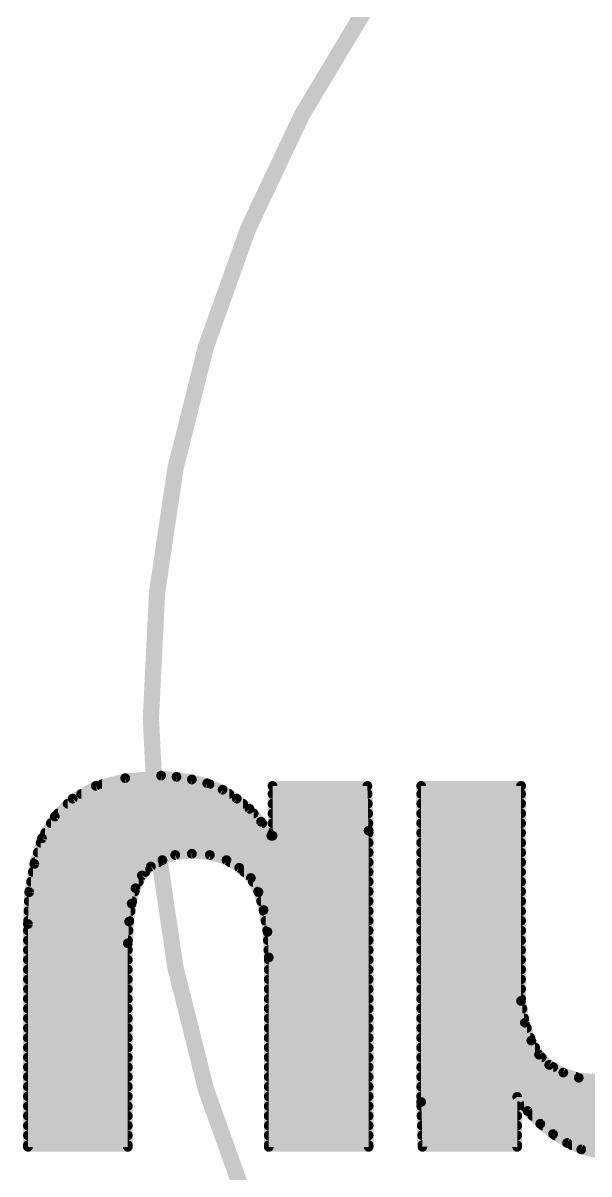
# Model space of a CAD drawing. Extents: x -5 to 107, y -9 to 51.
# Drawn here: x 7.95 to 12.37, y 7.93 to 16.92 of the extents above; entities that cross this region are included whole.
import ezdxf

# ---------------------------------------------------------------- set-up
doc = ezdxf.new("R2010")
doc.units = 0
doc.layers.add('22', color=40, linetype='CONTINUOUS')
doc.layers.add('51', color=53, linetype='CONTINUOUS')

msp = doc.modelspace()

# ---------------------------------------------------------------- linework, layer by layer
at = {"layer": '22', "const_width": 0.0762}
for points in [[(9.03, 11.04), (8.75, 11.02)], [(9.15, 11.03), (9.03, 11.04)], [(9.27, 11.01), (9.15, 11.03)], [(8.52, 10.96), (8.34, 10.86)], [(8.75, 11.02), (8.52, 10.96)], [(8.5691, 10.9728), (9.4073, 10.9728)], [(9.39, 10.98), (9.27, 11.01)], [(9.51, 10.93), (9.39, 10.98)], [(10.64, 10.96), (9.9, 10.96)], [(9.9, 10.96), (9.9, 10.57)], [(10.65, 10.61), (10.64, 10.96)], [(11.84, 10.96), (11.06, 10.96)], [(11.06, 10.96), (11.06, 8.49)], [(11.84, 9.28), (11.84, 10.96)], [(8.34, 10.86), (8.2, 10.72)], [(8.4059, 10.8966), (9.5625, 10.8966)], [(9.62, 10.86), (9.51, 10.93)], [(9.72, 10.78), (9.62, 10.86)], [(9.9, 10.8966), (10.6418, 10.8966)], [(11.06, 10.8966), (11.84, 10.8966)], [(8.3004, 10.8204), (9.6695, 10.8204)], [(9.81, 10.68), (9.72, 10.78)], [(9.9, 10.8204), (10.644, 10.8204)], [(11.06, 10.8204), (11.84, 10.8204)], [(8.2, 10.72), (8.1, 10.55)], [(8.1694, 10.668), (9.8187, 10.668)], [(8.2242, 10.7442), (9.7522, 10.7442)], [(9.89, 10.57), (9.81, 10.68)], [(9.9, 10.7442), (10.6462, 10.7442)], [(9.9, 10.668), (10.6483, 10.668)], [(11.06, 10.7442), (11.84, 10.7442)], [(11.06, 10.668), (11.84, 10.668)], [(8.1246, 10.5918), (9.8741, 10.5918)], [(9.9, 10.5918), (10.65, 10.5918)], [(10.65, 8.14), (10.65, 10.61)], [(11.06, 10.5918), (11.84, 10.5918)], [(8.1, 10.55), (8.04, 10.35)], [(8.0897, 10.5156), (10.65, 10.5156)], [(9.9, 10.57), (9.89, 10.57)], [(11.06, 10.5156), (11.84, 10.5156)], [(8.0668, 10.4394), (10.65, 10.4394)], [(9.04, 10.38), (9.14, 10.42)], [(9.14, 10.42), (9.27, 10.43)], [(9.27, 10.43), (9.41, 10.42)], [(9.41, 10.42), (9.54, 10.38)], [(11.06, 10.4394), (11.84, 10.4394)], [(8.04, 10.35), (8, 10.13)], [(8.044, 10.3632), (9.0098, 10.3632)], [(8.88, 10.26), (8.95, 10.33)], [(8.95, 10.33), (9.04, 10.38)], [(9.54, 10.38), (9.64, 10.32)], [(9.568, 10.3632), (10.65, 10.3632)], [(9.64, 10.32), (9.73, 10.24)], [(11.06, 10.3632), (11.84, 10.3632)], [(8.0285, 10.287), (8.907, 10.287)], [(8.83, 10.16), (8.88, 10.26)], [(9.6771, 10.287), (10.65, 10.287)], [(9.73, 10.24), (9.79, 10.13)], [(11.06, 10.287), (11.84, 10.287)], [(8, 10.13), (7.99, 9.88)], [(8.0008, 10.1346), (8.8237, 10.1346)], [(8.0147, 10.2108), (8.8554, 10.2108)], [(8.8, 10.04), (8.83, 10.16)], [(9.7459, 10.2108), (10.65, 10.2108)], [(9.7875, 10.1346), (10.65, 10.1346)], [(9.79, 10.13), (9.83, 9.99)], [(11.06, 10.2108), (11.84, 10.2108)], [(11.06, 10.1346), (11.84, 10.1346)], [(7.9971, 10.0584), (8.8046, 10.0584)], [(8.78, 9.9), (8.8, 10.04)], [(9.8105, 10.0584), (10.65, 10.0584)], [(11.06, 10.0584), (11.84, 10.0584)], [(7.9941, 9.9822), (8.7917, 9.9822)], [(9.83, 9.99), (9.86, 9.82)], [(9.8314, 9.9822), (10.65, 9.9822)], [(11.06, 9.9822), (11.84, 9.9822)], [(7.99, 9.88), (7.99, 8.14)], [(7.991, 9.906), (8.7809, 9.906)], [(8.77, 9.73), (8.78, 9.9)], [(9.8448, 9.906), (10.65, 9.906)], [(11.06, 9.906), (11.84, 9.906)], [(7.99, 9.8298), (8.7759, 9.8298)], [(9.8583, 9.8298), (10.65, 9.8298)], [(9.86, 9.82), (9.87, 9.62)], [(11.06, 9.8298), (11.84, 9.8298)], [(7.99, 9.7536), (8.7714, 9.7536)], [(7.99, 9.6774), (8.77, 9.6774)], [(8.77, 8.14), (8.77, 9.73)], [(9.8633, 9.7536), (10.65, 9.7536)], [(9.8671, 9.6774), (10.65, 9.6774)], [(11.06, 9.7536), (11.84, 9.7536)], [(11.06, 9.6774), (11.84, 9.6774)], [(7.99, 9.6012), (8.77, 9.6012)], [(9.87, 9.62), (9.87, 8.14)], [(9.87, 9.6012), (10.65, 9.6012)], [(11.06, 9.6012), (11.84, 9.6012)], [(7.99, 9.525), (8.77, 9.525)], [(9.87, 9.525), (10.65, 9.525)], [(11.06, 9.525), (11.84, 9.525)], [(7.99, 9.4488), (8.77, 9.4488)], [(9.87, 9.4488), (10.65, 9.4488)], [(11.06, 9.4488), (11.84, 9.4488)], [(7.99, 9.3726), (8.77, 9.3726)], [(9.87, 9.3726), (10.65, 9.3726)], [(11.06, 9.3726), (11.84, 9.3726)], [(7.99, 9.2964), (8.77, 9.2964)], [(9.87, 9.2964), (10.65, 9.2964)], [(11.06, 9.2964), (11.84, 9.2964)], [(11.87, 9.11), (11.84, 9.28)], [(7.99, 9.2202), (8.77, 9.2202)], [(7.99, 9.144), (8.77, 9.144)], [(9.87, 9.2202), (10.65, 9.2202)], [(9.87, 9.144), (10.65, 9.144)], [(11.06, 9.2202), (11.8506, 9.2202)], [(11.06, 9.144), (11.864, 9.144)], [(7.99, 9.0678), (8.77, 9.0678)], [(9.87, 9.0678), (10.65, 9.0678)], [(11.06, 9.0678), (11.8851, 9.0678)], [(11.92, 8.97), (11.87, 9.11)], [(7.99, 8.9916), (8.77, 8.9916)], [(9.87, 8.9916), (10.65, 8.9916)], [(11.06, 8.9916), (11.9123, 8.9916)], [(11.98, 8.86), (11.92, 8.97)], [(7.99, 8.9154), (8.77, 8.9154)], [(9.87, 8.9154), (10.65, 8.9154)], [(11.06, 8.9154), (11.9498, 8.9154)], [(7.99, 8.8392), (8.77, 8.8392)], [(9.87, 8.8392), (10.65, 8.8392)], [(11.06, 8.8392), (12.0008, 8.8392)], [(12.06, 8.78), (11.98, 8.86)], [(12.17, 8.72), (12.06, 8.78)], [(7.99, 8.763), (8.77, 8.763)], [(7.99, 8.6868), (8.77, 8.6868)], [(9.87, 8.763), (10.65, 8.763)], [(9.87, 8.6868), (10.65, 8.6868)], [(11.06, 8.763), (12.0912, 8.763)], [(11.06, 8.6868), (12.2696, 8.6868)], [(12.29, 8.68), (12.17, 8.72)], [(7.99, 8.6106), (8.77, 8.6106)], [(9.87, 8.6106), (10.65, 8.6106)], [(11.06, 8.6106), (13.6212, 8.6106)], [(12.44, 8.67), (12.29, 8.68)], [(7.99, 8.5344), (8.77, 8.5344)], [(9.87, 8.5344), (10.65, 8.5344)], [(11.06, 8.5344), (13.5917, 8.5344)], [(11.81, 8.14), (11.81, 8.53)], [(11.81, 8.53), (11.89, 8.42)], [(7.99, 8.4582), (8.77, 8.4582)], [(9.87, 8.4582), (10.65, 8.4582)], [(11.06, 8.49), (11.07, 8.14)], [(11.0609, 8.4582), (11.81, 8.4582)], [(11.8622, 8.4582), (13.5514, 8.4582)], [(11.89, 8.42), (11.99, 8.32)], [(7.99, 8.382), (8.77, 8.382)], [(9.87, 8.382), (10.65, 8.382)], [(11.0631, 8.382), (11.81, 8.382)], [(11.928, 8.382), (13.5111, 8.382)], [(7.99, 8.3058), (8.77, 8.3058)], [(9.87, 8.3058), (10.65, 8.3058)], [(11.0653, 8.3058), (11.81, 8.3058)], [(11.99, 8.32), (12.09, 8.24)], [(12.0077, 8.3058), (13.4358, 8.3058)], [(12.09, 8.24), (12.2, 8.17)], [(7.99, 8.2296), (8.77, 8.2296)], [(7.99, 8.1534), (8.77, 8.1534)], [(9.87, 8.2296), (10.65, 8.2296)], [(9.87, 8.1534), (10.65, 8.1534)], [(11.0674, 8.2296), (11.81, 8.2296)], [(11.0696, 8.1534), (11.81, 8.1534)], [(12.1063, 8.2296), (13.3513, 8.2296)], [(12.2, 8.17), (12.31, 8.12)], [(12.2365, 8.1534), (13.2141, 8.1534)], [(7.99, 8.14), (8.77, 8.14)], [(9.87, 8.14), (10.65, 8.14)], [(11.07, 8.14), (11.81, 8.14)], [(12.31, 8.12), (12.43, 8.09)]]:
    msp.add_lwpolyline(points, dxfattribs=at)
at = {"layer": '22', "const_width": 0.0381}
for points in [[(9.0316, 11.059, 1), (9.0284, 11.021)], [(9.0314, 11.021, 1), (9.0286, 11.059)], [(9.1531, 11.0488, 1), (9.1469, 11.0112)], [(9.1484, 11.011, 1), (9.1516, 11.049)], [(8.5152, 10.9784, 1), (8.5248, 10.9416)], [(8.5293, 10.9433, 1), (8.5107, 10.9767)], [(8.5691, 10.9919, 1), (8.5691, 10.9538)], [(8.7486, 11.039, 1), (8.7514, 11.001)], [(8.7548, 11.0016, 1), (8.7452, 11.0384)], [(9.2746, 11.0285, 1), (9.2654, 10.9915)], [(9.2669, 10.9912, 1), (9.2731, 11.0288)], [(9.3973, 10.9976, 1), (9.3827, 10.9624)], [(9.3854, 10.9615, 1), (9.3946, 10.9985)], [(9.4073, 10.9538, 1), (9.4073, 10.9919)], [(9.9, 10.9791, 1), (9.9, 10.941)], [(9.9191, 10.96, 1), (9.881, 10.96)], [(10.659, 10.9605, 1), (10.621, 10.9595)], [(10.64, 10.941, 1), (10.64, 10.9791)], [(11.06, 10.9791, 1), (11.06, 10.941)], [(11.0791, 10.96, 1), (11.041, 10.96)], [(11.859, 10.96, 1), (11.8209, 10.96)], [(11.84, 10.941, 1), (11.84, 10.9791)], [(8.3307, 10.8767, 1), (8.3493, 10.8433)], [(8.3535, 10.8465, 1), (8.3265, 10.8735)], [(8.4059, 10.9157, 1), (8.4059, 10.8776)], [(9.5202, 10.9461, 1), (9.4998, 10.9139)], [(9.5027, 10.9124, 1), (9.5173, 10.9476)], [(9.5625, 10.8776, 1), (9.5625, 10.9157)], [(9.6319, 10.8749, 1), (9.6081, 10.8451)], [(9.6098, 10.8439, 1), (9.6302, 10.8761)], [(9.9, 10.9157, 1), (9.9, 10.8776)], [(10.6418, 10.8776, 1), (10.6418, 10.9157)], [(11.06, 10.9157, 1), (11.06, 10.8776)], [(11.84, 10.8776, 1), (11.84, 10.9157)], [(8.3004, 10.8395, 1), (8.3004, 10.8014)], [(9.6695, 10.8014, 1), (9.6695, 10.8395)], [(9.7342, 10.7927, 1), (9.7058, 10.7673)], [(9.7081, 10.7651, 1), (9.7319, 10.7949)], [(9.9, 10.8395, 1), (9.9, 10.8014)], [(10.644, 10.8014, 1), (10.644, 10.8395)], [(11.06, 10.8395, 1), (11.06, 10.8014)], [(11.84, 10.8014, 1), (11.84, 10.8395)], [(8.1694, 10.6871, 1), (8.1694, 10.649)], [(8.1865, 10.7335, 1), (8.2135, 10.7065)], [(8.2164, 10.7103, 1), (8.1836, 10.7297)], [(8.2242, 10.7633, 1), (8.2242, 10.7252)], [(9.7522, 10.7252, 1), (9.7522, 10.7633)], [(9.8254, 10.6912, 1), (9.7946, 10.6688)], [(9.7958, 10.6673, 1), (9.8242, 10.6927)], [(9.8187, 10.649, 1), (9.8187, 10.6871)], [(9.9, 10.7633, 1), (9.9, 10.7252)], [(9.9, 10.6871, 1), (9.9, 10.649)], [(10.6462, 10.7252, 1), (10.6462, 10.7633)], [(10.6483, 10.649, 1), (10.6483, 10.6871)], [(11.06, 10.7633, 1), (11.06, 10.7252)], [(11.06, 10.6871, 1), (11.06, 10.649)], [(11.84, 10.7252, 1), (11.84, 10.7633)], [(11.84, 10.649, 1), (11.84, 10.6871)], [(8.1246, 10.6109, 1), (8.1246, 10.5728)], [(9.8741, 10.5728, 1), (9.8741, 10.6109)], [(9.9, 10.6109, 1), (9.9, 10.5728)], [(10.6691, 10.61, 1), (10.631, 10.61)], [(10.631, 10.6095, 1), (10.669, 10.6105)], [(10.65, 10.5728, 1), (10.65, 10.6109)], [(11.06, 10.6109, 1), (11.06, 10.5728)], [(11.84, 10.5728, 1), (11.84, 10.6109)], [(8.0897, 10.5347, 1), (8.0897, 10.4966)], [(8.0836, 10.5597, 1), (8.1164, 10.5403)], [(8.1182, 10.5445, 1), (8.0818, 10.5555)], [(9.89, 10.5891, 1), (9.89, 10.551)], [(9.8746, 10.5588, 1), (9.9054, 10.5812)], [(9.881, 10.57, 1), (9.9191, 10.57)], [(9.9, 10.551, 1), (9.9, 10.5891)], [(10.65, 10.4966, 1), (10.65, 10.5347)], [(11.06, 10.5347, 1), (11.06, 10.4966)], [(11.84, 10.4966, 1), (11.84, 10.5347)], [(8.0668, 10.4585, 1), (8.0668, 10.4204)], [(9.1385, 10.439, 1), (9.1415, 10.401)], [(9.1471, 10.4023, 1), (9.1329, 10.4377)], [(9.2714, 10.449, 1), (9.2686, 10.411)], [(9.2715, 10.411, 1), (9.2685, 10.449)], [(9.4156, 10.4382, 1), (9.4044, 10.4018)], [(9.4086, 10.401, 1), (9.4114, 10.439)], [(10.65, 10.4204, 1), (10.65, 10.4585)], [(11.06, 10.4585, 1), (11.06, 10.4204)], [(11.84, 10.4204, 1), (11.84, 10.4585)], [(8.0218, 10.3555, 1), (8.0582, 10.3445)], [(8.0587, 10.3466, 1), (8.0213, 10.3534)], [(8.044, 10.3823, 1), (8.044, 10.3442)], [(8.9407, 10.3467, 1), (8.9593, 10.3133)], [(8.9635, 10.3165, 1), (8.9365, 10.3435)], [(9.0098, 10.3442, 1), (9.0098, 10.3823)], [(9.0329, 10.3977, 1), (9.0471, 10.3623)], [(9.0493, 10.3633, 1), (9.0307, 10.3967)], [(9.5498, 10.3963, 1), (9.5302, 10.3637)], [(9.5344, 10.3618, 1), (9.5456, 10.3982)], [(9.568, 10.3823, 1), (9.568, 10.3442)], [(9.6527, 10.3342, 1), (9.6273, 10.3058)], [(9.6302, 10.3037, 1), (9.6498, 10.3363)], [(10.65, 10.3442, 1), (10.65, 10.3823)], [(11.06, 10.3823, 1), (11.06, 10.3442)], [(11.84, 10.3442, 1), (11.84, 10.3823)], [(8.0285, 10.3061, 1), (8.0285, 10.268)], [(8.8665, 10.2735, 1), (8.8935, 10.2465)], [(8.897, 10.2515, 1), (8.863, 10.2685)], [(8.907, 10.268, 1), (8.907, 10.3061)], [(9.6771, 10.3061, 1), (9.6771, 10.268)], [(9.7467, 10.2491, 1), (9.7133, 10.2309)], [(9.7173, 10.2258, 1), (9.7427, 10.2542)], [(10.65, 10.268, 1), (10.65, 10.3061)], [(11.06, 10.3061, 1), (11.06, 10.268)], [(11.84, 10.268, 1), (11.84, 10.3061)], [(8.019, 10.1292, 1), (7.981, 10.1308)], [(8.0008, 10.1537, 1), (8.0008, 10.1156)], [(8.0147, 10.2299, 1), (8.0147, 10.1918)], [(8.813, 10.1685, 1), (8.847, 10.1515)], [(8.8485, 10.1554, 1), (8.8115, 10.1646)], [(8.8237, 10.1156, 1), (8.8237, 10.1537)], [(8.8554, 10.1918, 1), (8.8554, 10.2299)], [(9.7459, 10.2299, 1), (9.7459, 10.1918)], [(9.7875, 10.1537, 1), (9.7875, 10.1156)], [(9.8083, 10.1352, 1), (9.7717, 10.1248)], [(10.65, 10.1918, 1), (10.65, 10.2299)], [(10.65, 10.1156, 1), (10.65, 10.1537)], [(11.06, 10.2299, 1), (11.06, 10.1918)], [(11.06, 10.1537, 1), (11.06, 10.1156)], [(11.84, 10.1918, 1), (11.84, 10.2299)], [(11.84, 10.1156, 1), (11.84, 10.1537)], [(7.9971, 10.0775, 1), (7.9971, 10.0394)], [(7.9813, 10.1334, 1), (8.0187, 10.1266)], [(8.8189, 10.0373, 1), (8.7811, 10.0427)], [(8.8046, 10.0394, 1), (8.8046, 10.0775)], [(9.7733, 10.1209, 1), (9.8067, 10.1391)], [(9.8105, 10.0775, 1), (9.8105, 10.0394)], [(10.65, 10.0394, 1), (10.65, 10.0775)], [(11.06, 10.0775, 1), (11.06, 10.0394)], [(11.84, 10.0394, 1), (11.84, 10.0775)], [(7.9941, 10.0013, 1), (7.9941, 9.9632)], [(8.7815, 10.0446, 1), (8.8185, 10.0354)], [(8.7917, 9.9632, 1), (8.7917, 10.0013)], [(9.8488, 9.9933, 1), (9.8112, 9.9867)], [(9.8117, 9.9848, 1), (9.8483, 9.9952)], [(9.8314, 10.0013, 1), (9.8314, 9.9632)], [(10.65, 9.9632, 1), (10.65, 10.0013)], [(11.06, 10.0013, 1), (11.06, 9.9632)], [(11.84, 9.9632, 1), (11.84, 10.0013)], [(7.971, 9.8808, 1), (8.009, 9.8792)], [(8.0091, 9.88, 1), (7.971, 9.88)], [(7.991, 9.9251, 1), (7.991, 9.887)], [(8.799, 9.8989, 1), (8.761, 9.9011)], [(8.7611, 9.9027, 1), (8.7989, 9.8973)], [(8.7809, 9.887, 1), (8.7809, 9.9251)], [(9.8448, 9.9251, 1), (9.8448, 9.887)], [(10.65, 9.887, 1), (10.65, 9.9251)], [(11.06, 9.9251, 1), (11.06, 9.887)], [(11.84, 9.887, 1), (11.84, 9.9251)], [(7.99, 9.8489, 1), (7.99, 9.8108)], [(8.7759, 9.8108, 1), (8.7759, 9.8489)], [(9.8583, 9.8489, 1), (9.8583, 9.8108)], [(9.879, 9.821, 1), (9.841, 9.819)], [(9.8412, 9.8167, 1), (9.8788, 9.8233)], [(10.65, 9.8108, 1), (10.65, 9.8489)], [(11.06, 9.8489, 1), (11.06, 9.8108)], [(11.84, 9.8108, 1), (11.84, 9.8489)], [(7.99, 9.7727, 1), (7.99, 9.7346)], [(7.99, 9.6965, 1), (7.99, 9.6584)], [(8.789, 9.73, 1), (8.7509, 9.73)], [(8.751, 9.7311, 1), (8.789, 9.7289)], [(8.77, 9.6584, 1), (8.77, 9.6965)], [(8.7714, 9.7346, 1), (8.7714, 9.7727)], [(9.8633, 9.7727, 1), (9.8633, 9.7346)], [(9.8671, 9.6965, 1), (9.8671, 9.6584)], [(10.65, 9.7346, 1), (10.65, 9.7727)], [(10.65, 9.6584, 1), (10.65, 9.6965)], [(11.06, 9.7727, 1), (11.06, 9.7346)], [(11.06, 9.6965, 1), (11.06, 9.6584)], [(11.84, 9.7346, 1), (11.84, 9.7727)], [(11.84, 9.6584, 1), (11.84, 9.6965)], [(7.99, 9.6203, 1), (7.99, 9.5822)], [(8.77, 9.5822, 1), (8.77, 9.6203)], [(9.8891, 9.62, 1), (9.851, 9.62)], [(9.87, 9.6203, 1), (9.87, 9.5822)], [(9.851, 9.619, 1), (9.889, 9.621)], [(10.65, 9.5822, 1), (10.65, 9.6203)], [(11.06, 9.6203, 1), (11.06, 9.5822)], [(11.84, 9.5822, 1), (11.84, 9.6203)], [(7.99, 9.5441, 1), (7.99, 9.506)], [(8.77, 9.506, 1), (8.77, 9.5441)], [(9.87, 9.5441, 1), (9.87, 9.506)], [(10.65, 9.506, 1), (10.65, 9.5441)], [(11.06, 9.5441, 1), (11.06, 9.506)], [(11.84, 9.506, 1), (11.84, 9.5441)], [(7.99, 9.4679, 1), (7.99, 9.4298)], [(8.77, 9.4298, 1), (8.77, 9.4679)], [(9.87, 9.4679, 1), (9.87, 9.4298)], [(10.65, 9.4298, 1), (10.65, 9.4679)], [(11.06, 9.4679, 1), (11.06, 9.4298)], [(11.84, 9.4298, 1), (11.84, 9.4679)], [(7.99, 9.3917, 1), (7.99, 9.3536)], [(8.77, 9.3536, 1), (8.77, 9.3917)], [(9.87, 9.3917, 1), (9.87, 9.3536)], [(10.65, 9.3536, 1), (10.65, 9.3917)], [(11.06, 9.3917, 1), (11.06, 9.3536)], [(11.84, 9.3536, 1), (11.84, 9.3917)], [(7.99, 9.3155, 1), (7.99, 9.2774)], [(8.77, 9.2774, 1), (8.77, 9.3155)], [(9.87, 9.3155, 1), (9.87, 9.2774)], [(10.65, 9.2774, 1), (10.65, 9.3155)], [(11.06, 9.3155, 1), (11.06, 9.2774)], [(11.8209, 9.28, 1), (11.859, 9.28)], [(11.8588, 9.2833, 1), (11.8212, 9.2767)], [(11.84, 9.2774, 1), (11.84, 9.3155)], [(7.99, 9.2393, 1), (7.99, 9.2012)], [(7.99, 9.1631, 1), (7.99, 9.125)], [(8.77, 9.2012, 1), (8.77, 9.2393)], [(8.77, 9.125, 1), (8.77, 9.1631)], [(9.87, 9.2393, 1), (9.87, 9.2012)], [(9.87, 9.1631, 1), (9.87, 9.125)], [(10.65, 9.2012, 1), (10.65, 9.2393)], [(10.65, 9.125, 1), (10.65, 9.1631)], [(11.06, 9.2393, 1), (11.06, 9.2012)], [(11.06, 9.1631, 1), (11.06, 9.125)], [(11.8506, 9.2012, 1), (11.8506, 9.2393)], [(11.864, 9.125, 1), (11.864, 9.1631)], [(7.99, 9.0869, 1), (7.99, 9.0488)], [(8.77, 9.0488, 1), (8.77, 9.0869)], [(9.87, 9.0869, 1), (9.87, 9.0488)], [(10.65, 9.0488, 1), (10.65, 9.0869)], [(11.06, 9.0869, 1), (11.06, 9.0488)], [(11.8879, 9.1164, 1), (11.8521, 9.1036)], [(11.8512, 9.1067, 1), (11.8888, 9.1133)], [(11.8851, 9.0488, 1), (11.8851, 9.0869)], [(7.99, 9.0107, 1), (7.99, 8.9726)], [(8.77, 8.9726, 1), (8.77, 9.0107)], [(9.87, 9.0107, 1), (9.87, 8.9726)], [(10.65, 8.9726, 1), (10.65, 9.0107)], [(11.06, 9.0107, 1), (11.06, 8.9726)], [(11.9367, 8.9791, 1), (11.9033, 8.9609)], [(11.9021, 8.9636, 1), (11.9379, 8.9764)], [(11.9123, 8.9726, 1), (11.9123, 9.0107)], [(7.99, 8.9345, 1), (7.99, 8.8963)], [(8.77, 8.8963, 1), (8.77, 8.9345)], [(9.87, 8.9345, 1), (9.87, 8.8963)], [(10.65, 8.8963, 1), (10.65, 8.9345)], [(11.06, 8.9345, 1), (11.06, 8.8963)], [(11.9498, 8.8963, 1), (11.9498, 8.9345)], [(7.99, 8.8582, 1), (7.99, 8.8201)], [(8.77, 8.8201, 1), (8.77, 8.8582)], [(9.87, 8.8582, 1), (9.87, 8.8201)], [(10.65, 8.8201, 1), (10.65, 8.8582)], [(11.06, 8.8582, 1), (11.06, 8.8201)], [(11.9935, 8.8735, 1), (11.9665, 8.8465)], [(11.9633, 8.8509, 1), (11.9967, 8.8691)], [(12.0008, 8.8201, 1), (12.0008, 8.8582)], [(12.0691, 8.7967, 1), (12.0509, 8.7633)], [(12.0465, 8.7665, 1), (12.0735, 8.7935)], [(7.99, 8.782, 1), (7.99, 8.7439)], [(7.99, 8.7058, 1), (7.99, 8.6677)], [(8.77, 8.7439, 1), (8.77, 8.782)], [(8.77, 8.6677, 1), (8.77, 8.7058)], [(9.87, 8.782, 1), (9.87, 8.7439)], [(9.87, 8.7058, 1), (9.87, 8.6677)], [(10.65, 8.7439, 1), (10.65, 8.782)], [(10.65, 8.6677, 1), (10.65, 8.7058)], [(11.06, 8.782, 1), (11.06, 8.7439)], [(11.06, 8.7058, 1), (11.06, 8.6677)], [(12.0912, 8.7439, 1), (12.0912, 8.782)], [(12.176, 8.7381, 1), (12.164, 8.7019)], [(12.1609, 8.7033, 1), (12.1791, 8.7367)], [(12.2696, 8.6677, 1), (12.2696, 8.7058)], [(7.99, 8.6296, 1), (7.99, 8.5915)], [(8.77, 8.5915, 1), (8.77, 8.6296)], [(9.87, 8.6296, 1), (9.87, 8.5915)], [(10.65, 8.5915, 1), (10.65, 8.6296)], [(11.06, 8.6296, 1), (11.06, 8.5915)], [(12.2913, 8.699, 1), (12.2887, 8.661)], [(12.284, 8.6619, 1), (12.296, 8.6981)], [(7.99, 8.5534, 1), (7.99, 8.5153)], [(8.77, 8.5153, 1), (8.77, 8.5534)], [(9.87, 8.5534, 1), (9.87, 8.5153)], [(10.65, 8.5153, 1), (10.65, 8.5534)], [(11.06, 8.5534, 1), (11.06, 8.5153)], [(11.8254, 8.5412, 1), (11.7946, 8.5188)], [(11.8291, 8.53, 1), (11.791, 8.53)], [(7.99, 8.4772, 1), (7.99, 8.4391)], [(8.77, 8.4391, 1), (8.77, 8.4772)], [(9.87, 8.4772, 1), (9.87, 8.4391)], [(10.65, 8.4391, 1), (10.65, 8.4772)], [(11.079, 8.4905, 1), (11.041, 8.4895)], [(11.041, 8.49, 1), (11.0791, 8.49)], [(11.0609, 8.4772, 1), (11.0609, 8.4391)], [(11.81, 8.4391, 1), (11.81, 8.4772)], [(11.8622, 8.4772, 1), (11.8622, 8.4391)], [(11.9035, 8.4335, 1), (11.8765, 8.4065)], [(7.99, 8.401, 1), (7.99, 8.3629)], [(8.77, 8.3629, 1), (8.77, 8.401)], [(9.87, 8.401, 1), (9.87, 8.3629)], [(10.65, 8.3629, 1), (10.65, 8.401)], [(11.0631, 8.401, 1), (11.0631, 8.3629)], [(11.81, 8.3629, 1), (11.81, 8.401)], [(11.8746, 8.4088, 1), (11.9054, 8.4312)], [(11.928, 8.401, 1), (11.928, 8.3629)], [(7.99, 8.3248, 1), (7.99, 8.2867)], [(8.77, 8.2867, 1), (8.77, 8.3248)], [(9.87, 8.3248, 1), (9.87, 8.2867)], [(10.65, 8.2867, 1), (10.65, 8.3248)], [(11.0653, 8.3248, 1), (11.0653, 8.2867)], [(11.81, 8.2867, 1), (11.81, 8.3248)], [(12.0019, 8.3349, 1), (11.9781, 8.3051)], [(11.9765, 8.3065, 1), (12.0035, 8.3335)], [(12.0077, 8.3248, 1), (12.0077, 8.2867)], [(12.1002, 8.2561, 1), (12.0798, 8.2239)], [(12.0781, 8.2251, 1), (12.1019, 8.2549)], [(7.99, 8.2486, 1), (7.99, 8.2105)], [(7.99, 8.1724, 1), (7.99, 8.1343)], [(8.77, 8.2105, 1), (8.77, 8.2486)], [(8.77, 8.1343, 1), (8.77, 8.1724)], [(9.87, 8.2486, 1), (9.87, 8.2105)], [(9.87, 8.1724, 1), (9.87, 8.1343)], [(10.65, 8.2105, 1), (10.65, 8.2486)], [(10.65, 8.1343, 1), (10.65, 8.1724)], [(11.0674, 8.2486, 1), (11.0674, 8.2105)], [(11.0696, 8.1724, 1), (11.0696, 8.1343)], [(11.81, 8.2105, 1), (11.81, 8.2486)], [(11.81, 8.1343, 1), (11.81, 8.1724)], [(12.1063, 8.2486, 1), (12.1063, 8.2105)], [(12.2079, 8.1873, 1), (12.1921, 8.1527)], [(12.1898, 8.1539, 1), (12.2102, 8.1861)], [(12.2365, 8.1724, 1), (12.2365, 8.1343)], [(7.99, 8.1591, 1), (7.99, 8.121)], [(7.971, 8.14, 1), (8.0091, 8.14)], [(8.7509, 8.14, 1), (8.789, 8.14)], [(8.77, 8.121, 1), (8.77, 8.1591)], [(9.87, 8.1591, 1), (9.87, 8.121)], [(9.851, 8.14, 1), (9.8891, 8.14)], [(10.631, 8.14, 1), (10.6691, 8.14)], [(10.65, 8.121, 1), (10.65, 8.1591)], [(11.07, 8.1591, 1), (11.07, 8.121)], [(11.051, 8.1395, 1), (11.089, 8.1405)], [(11.791, 8.14, 1), (11.8291, 8.14)], [(11.81, 8.121, 1), (11.81, 8.1591)], [(12.3146, 8.1385, 1), (12.3054, 8.1015)], [(12.3021, 8.1027, 1), (12.3179, 8.1373)]]:
    msp.add_lwpolyline(points, format="xyb", dxfattribs=at)
at = {"layer": '51', "const_width": 0.127}
msp.add_lwpolyline([(18.95, 1.49, 1), (18.95, 21.49, 1), (18.95, 1.49)], format="xyb", dxfattribs=at)

doc.saveas('drawing.dxf')
